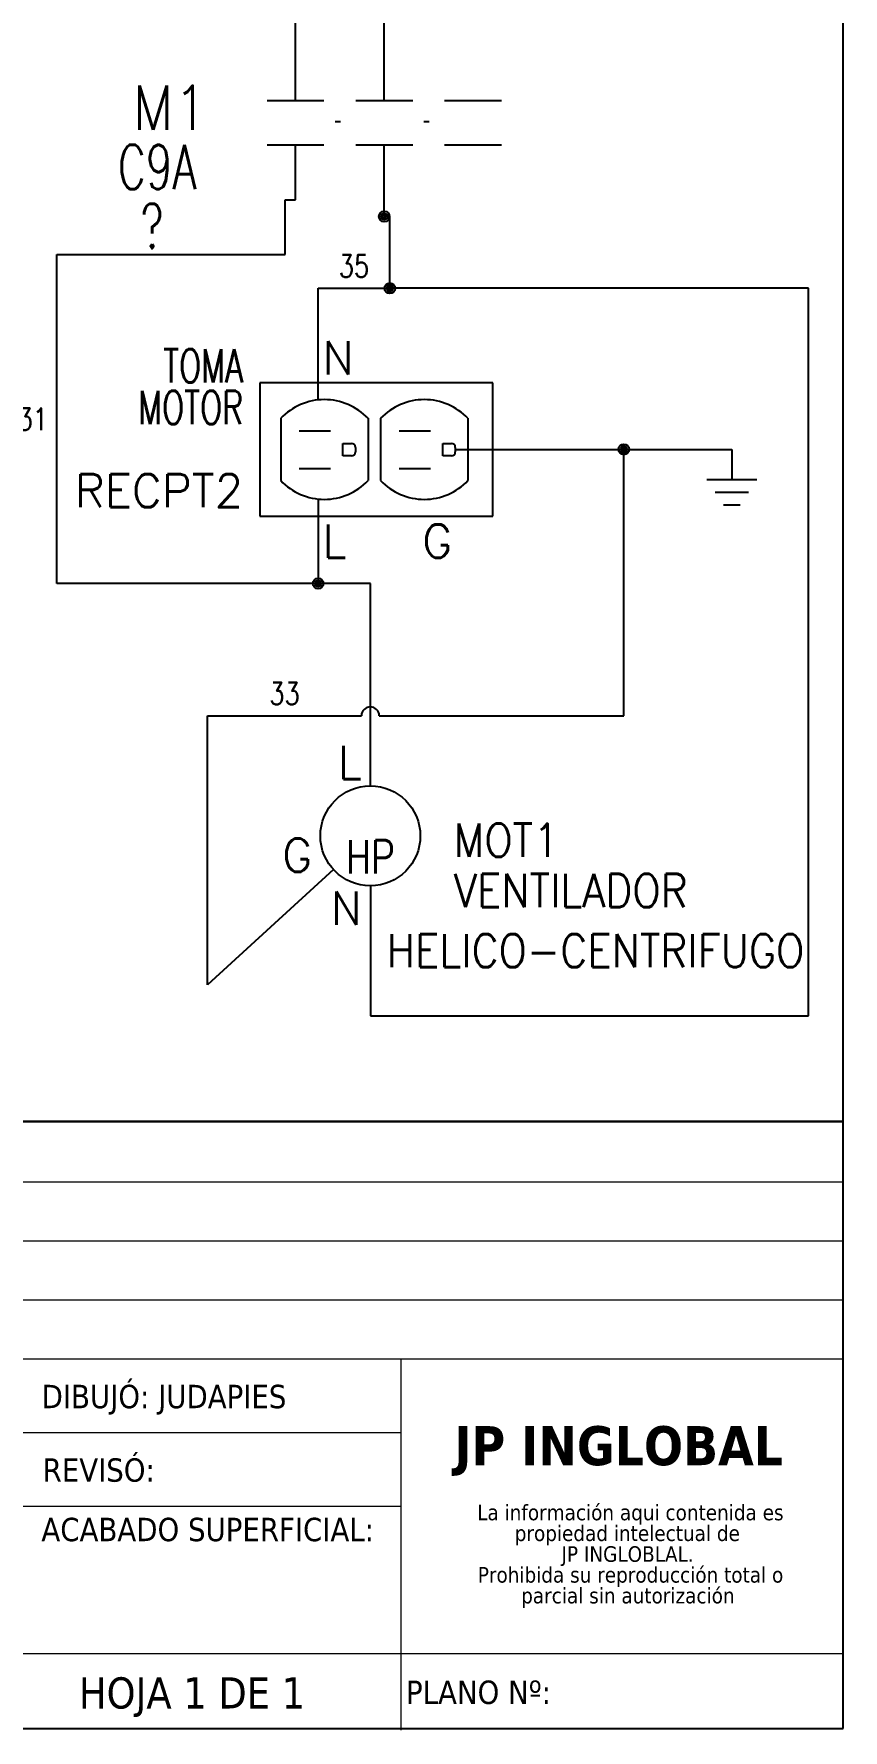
# Model space of a CAD drawing. Header units: inches. Extents: x 15 to 148, y 10 to 111.
# Drawn here: x 143.1 to 147.66, y 94.57 to 104.12 of the extents above; entities that cross this region are included whole.
import ezdxf
from ezdxf.enums import TextEntityAlignment as Align

# ---------------------------------------------------------------- set-up
doc = ezdxf.new("R2010")
doc.units = ezdxf.units.IN
doc.header["$MEASUREMENT"] = 0
doc.linetypes.add('CENTERX2', pattern=[20.32, 12.7, -2.54, 2.54, -2.54])
doc.linetypes.add('HIDDEN2', pattern=[0.1875, 0.125, -0.0625])
for name, color, linetype in [('BLK_12AWG', 7, 'Continuous'), ('CONTORNO', 179, 'Continuous'), ('DESC', 1, 'Continuous'), ('DESCCHILD', 20, 'Continuous'), ('LINK', 9, 'HIDDEN2'), ('MISC', 250, 'Continuous'), ('SYMS', 7, 'Continuous'), ('TAGS', 250, 'Continuous'), ('TERMS', 250, 'Continuous'), ('XREFCHILD', 134, 'Continuous')]:
    doc.layers.add(name, color=color, linetype=linetype)
doc.layers.add('WIRENO', color=5, linetype='Continuous', true_color=0x0000ff)
doc.styles.add('SLDTEXTSTYLE0', font='tahoma.ttf')
doc.styles.add('SLDTEXTSTYLE1', font='')
doc.styles.add('WD', font='romans.shx')
doc.styles.get('SLDTEXTSTYLE1').set_extended_font_data('Tahoma', bold=True)

# ---------------------------------------------------------------- blocks, each defined once
blk = doc.blocks.new('SW_NOTE_2')
at = {"layer": 'CONTORNO', "color": 0, "char_height": 1.0583, "attachment_point": 2, "style": 'SLDTEXTSTYLE0'}
for s, insert in [('La información aqui contenida es ', (10.29, 1.34)), ('propiedad intelectual de', (10.08, -0.07)), ('JP INGLOBLAL.', (10.1, -1.48)), ('Prohibida su reproducción total o ', (10.3, -2.89)), ('parcial sin autorización', (10.12, -4.3))]:
    blk.add_mtext(s, dxfattribs=dict(at, insert=insert))
blk = doc.blocks.new('VMS21')
at = {"linetype": 'Continuous'}
for p, q in [((-0.08, 0.0625), (0.08, 0.0625)), ((-0.08, -0.0625), (0.08, -0.0625))]:
    blk.add_line(p, q, dxfattribs=at)
at = {"style": 'WD'}
for tag, p, width in [('INST', (0.125, 0.2808), 0.7), ('LOC', (0.125, 0.1113), 0.7), ('TAG2', (0.1269, -0.045), 0.9), ('XREF', (0.1287, -0.1994), 0.7), ('DESC1', (0.1287, -0.3514), 0.7), ('DESC2', (0.1287, -0.5076), 0.7), ('DESC3', (0.1287, -0.6639), 0.7)]:
    blk.add_attdef(tag, p, '', height=0.125, dxfattribs=dict(at, width=width))
at = {"linetype": 'Continuous', "style": 'WD', "width": 0.9, "flags": 8}
blk.add_attdef('TERM01', text='', height=0.125, dxfattribs=at).set_placement((-0.0312, 0.125), align=Align.RIGHT)
at = {"color": 7, "style": 'WD', "flags": 1}
for tag, p in [('X2TERM01', (0, 0.0625)), ('X8TERM02', (0, -0.0625))]:
    blk.add_attdef(tag, p, '', height=0.0125, dxfattribs=at)
at = {"style": 'WD'}
for tag, p, flags in [('FAMILY', (-0.1808, 0.0031), 9), ('CONTACT', (-0.1808, -0.0135), 1)]:
    blk.add_attdef(tag, p, '', height=0.01, dxfattribs=dict(at, flags=flags))
at = {"color": 7, "style": 'WD'}
for tag, p in [('X4LINK', (-0.1406, 0)), ('X1LINK', (0.125, 0))]:
    blk.add_attdef(tag, p, '', height=0.01, dxfattribs=at)
at = {"linetype": 'Continuous', "style": 'WD', "width": 0.9, "flags": 8}
blk.add_attdef('TERM02', text='', height=0.125, dxfattribs=at).set_placement((-0.0312, -0.125), align=Align.TOP_RIGHT)
blk = doc.blocks.new('VCN1RDUP')
for p, q in [((-0.2188, 0.25), (-0.2188, -0.25)), ((0.6562, 0.25), (-0.2188, 0.25)), ((0.6562, -0.25), (0.6562, 0.25)), ((-0.1404, 0.117), (-0.1404, -0.117)), ((-0.071, 0.0695), (0.0461, 0.0695)), ((0.1872, 0.117), (0.1872, -0.117)), ((0.2346, 0.117), (0.2346, -0.117)), ((0.304, 0.0695), (0.4211, 0.0695)), ((0.5622, 0.117), (0.5622, -0.117)), ((0.093, -0.0242), (0.093, 0.0226)), ((0.093, 0.0226), (0.1249, 0.0226)), ((0.1399, 0.0076), (0.1399, -0.0092)), ((0.468, -0.0242), (0.468, 0.0226)), ((0.468, 0.0226), (0.4999, 0.0226)), ((0.5149, 0.0076), (0.5149, -0.0092)), ((0.1249, -0.0242), (0.093, -0.0242)), ((0.4999, -0.0242), (0.468, -0.0242)), ((-0.071, -0.0711), (0.0461, -0.0711)), ((0.304, -0.0711), (0.4211, -0.0711)), ((-0.2188, -0.25), (0.6562, -0.25))]:
    blk.add_line(p, q)
for centre, radius, start, end in [((0.0234, -0.039), 0.2262, 43.60282, 136.39718), ((0.3984, -0.039), 0.2262, 43.60282, 136.39718), ((0.1249, 0.0076), 0.015, 0, 90), ((0.4999, 0.0076), 0.015, 0, 90), ((0.1249, -0.0092), 0.015, 270, 0), ((0.4999, -0.0092), 0.015, 270, 0), ((0.0234, 0.039), 0.2262, 223.60282, 316.39718), ((0.3984, 0.039), 0.2262, 223.60282, 316.39718)]:
    blk.add_arc(centre, radius, start, end)
at = {"style": 'WD'}
for tag, width, p in [('INST', 0.7, (-0.2812, 0.5775)), ('LOC', 0.7, (-0.2812, 0.4079)), ('DESC1', 0.7, (-0.2812, 0.2516)), ('DESC2', 0.7, (-0.2812, 0.0954)), ('RATING1', 0.9, (-0.2812, -0.0609))]:
    blk.add_attdef(tag, text='', height=0.125, dxfattribs=dict(at, width=width)).set_placement(p, align=Align.RIGHT)
at = {"linetype": 'Continuous', "style": 'WD', "flags": 8}
for tag, p in [('TERM02', (0.0157, 0.2812)), ('TERM05', (0.3907, 0.2812)), ('TERM06', (0.5866, 0.0802))]:
    blk.add_attdef(tag, p, '', height=0.125, dxfattribs=at)
at = {"linetype": 'Continuous', "style": 'WD', "flags": 9}
for tag, p in [('ASSYCODE', (-0.0714, 0.23)), ('CAT', (-0.1082, 0.2297)), ('MFG', (-0.0887, 0.2278))]:
    blk.add_attdef(tag, text='', height=0.01, rotation=90, dxfattribs=at).set_placement(p, align=Align.CENTER)
at = {"style": 'WD', "flags": 9}
blk.add_attdef('FAMILY', (-0.1523, 0.2047), '', height=0.01, rotation=90, dxfattribs=at)
at = {"style": 'WD', "flags": 1}
for tag, p in [('X2TERM02', (0, 0.1875)), ('X2TERM05', (0.375, 0.1875)), ('X1TERM03', (0.1404, 0.0003)), ('X1TERM06', (0.5154, 0.0003)), ('X8TERM01', (0, -0.1875)), ('X8TERM04', (0.375, -0.1875))]:
    blk.add_attdef(tag, p, '', height=0.0125, dxfattribs=at)
at = {"style": 'WD'}
blk.add_attdef('TAG1', text='', height=0.125, dxfattribs=at).set_placement((-0.2812, -0.2171), align=Align.RIGHT)
at = {"linetype": 'Continuous', "style": 'WD', "flags": 8}
for tag, p in [('TERM01', (0.0157, -0.2812)), ('TERM04', (0.3907, -0.2812))]:
    blk.add_attdef(tag, text='', height=0.125, dxfattribs=at).set_placement(p, align=Align.TOP_LEFT)
blk = doc.blocks.new('WDDOT')
for radius in [0.03, 0.0187, 0.00929]:
    blk.add_circle((0, 0), radius)
blk = doc.blocks.new('VGND2')
for p, q in [((0.09375, 0), (-0.09375, 0)), ((-0.0625, -0.046875), (0.0625, -0.046875)), ((-0.03125, -0.09375), (0.03125, -0.09375))]:
    blk.add_line(p, q)
at = {"style": 'WD', "flags": 1}
blk.add_attdef('X2TERM01', (0, 0), '', height=0.01, dxfattribs=at)
blk = doc.blocks.new('VMO12')
blk.add_circle((0, 0), 0.1875)
at = {"style": 'WD'}
for tag, p, width in [('INST', (0.318, 0.2634), 0.7), ('LOC', (0.318, 0.0938), 0.7), ('TAG1', (0.3125, -0.0789), 0.9), ('DESC1', (0.3135, -0.268), 0.9), ('DESC2', (0.3135, -0.4243), 0.9), ('DESC3', (0.3135, -0.5805), 0.9), ('RATING3', (0.3135, -0.7368), 0.8), ('RATING4', (0.3135, -0.893), 0.8), ('WDTAGALT', (0.3125, -1.0625), 0.7)]:
    blk.add_attdef(tag, p, '', height=0.125, dxfattribs=dict(at, width=width))
at = {"linetype": 'Continuous', "style": 'WD', "flags": 8}
for tag, p in [('TERM01', (-0.0312, 0.2125)), ('TERM03', (-0.2188, -0.1351))]:
    blk.add_attdef(tag, text='', height=0.125, dxfattribs=at).set_placement(p, align=Align.RIGHT)
at = {"color": 7, "style": 'WD', "flags": 1}
for tag, p in [('X2TERM01', (0, 0.1875)), ('X8TERM02', (0, -0.1875))]:
    blk.add_attdef(tag, p, '', height=0.0125, dxfattribs=at)
at = {"linetype": 'Continuous', "style": 'WD', "flags": 9}
blk.add_attdef('ASSYCODE', text='', height=0.01, dxfattribs=at).set_placement((0, 0.125), align=Align.CENTER)
at = {"style": 'WD', "flags": 9}
blk.add_attdef('FAMILY', text='', height=0.01, dxfattribs=at).set_placement((-0.0053, 0.1698), align=Align.CENTER)
at = {"linetype": 'Continuous', "style": 'WD', "flags": 1}
for tag, p in [('MFG', (0, 0.1404)), ('CAT', (0, 0.1593))]:
    blk.add_attdef(tag, text='', height=0.01, dxfattribs=at).set_placement(p, align=Align.MIDDLE)
at = {"style": 'WD', "width": 0.8}
blk.add_attdef('RATING1', text='', height=0.125, dxfattribs=at).set_placement((0, 0), align=Align.CENTER)
blk.add_attdef('RATING2', text='', height=0.125, dxfattribs=at).set_placement((0, -0.0165), align=Align.TOP_CENTER)
at = {"style": 'WD', "flags": 1}
blk.add_attdef('X0TERM03', (-0.1384, -0.1265), '', height=0.0125, dxfattribs=at)
at = {"linetype": 'Continuous', "style": 'WD', "flags": 8}
blk.add_attdef('TERM02', text='', height=0.125, dxfattribs=at).set_placement((-0.0312, -0.2094), align=Align.TOP_RIGHT)
blk = doc.blocks.new('WD_WNV')
at = {"style": 'WD', "flags": 1}
for tag, p in [('W01USER', (-0.0625, 0.0938)), ('W02USER', (-0.0625, 0.0859)), ('W03USER', (-0.0625, 0.0781)), ('W04USER', (-0.0625, 0.0703)), ('W05USER', (-0.0625, 0.0625)), ('W06USER', (-0.0625, 0.0547)), ('W07USER', (-0.0625, 0.0469)), ('W08USER', (-0.0625, 0.0391)), ('W09USER', (-0.0625, 0.0312)), ('W10USER', (-0.0625, 0.0234))]:
    blk.add_attdef(tag, text='', height=0.005, dxfattribs=at).set_placement(p, align=Align.CENTER)
at = {"linetype": 'Continuous', "style": 'WD', "width": 0.8}
blk.add_attdef('WIRENO', text='', height=0.125, dxfattribs=at).set_placement((-0.05, 0), align=Align.MIDDLE_RIGHT)
blk = doc.blocks.new('WD_WNH')
at = {"linetype": 'Continuous', "style": 'WD', "width": 0.8}
blk.add_attdef('WIRENO', text='', height=0.125, dxfattribs=at).set_placement((0, 0.0625), align=Align.CENTER)
at = {"style": 'WD', "flags": 1}
for tag, p in [('W01USER', (0, 0.0781)), ('W02USER', (0, 0.0703)), ('W03USER', (0, 0.0625)), ('W04USER', (0, 0.0547)), ('W05USER', (0, 0.0469)), ('W06USER', (0, 0.0391)), ('W07USER', (0, 0.0312)), ('W08USER', (0, 0.0234)), ('W09USER', (0, 0.0156)), ('W10USER', (0, 0.0078))]:
    blk.add_attdef(tag, text='', height=0.005, dxfattribs=at).set_placement(p, align=Align.CENTER)

msp = doc.modelspace()

# ---------------------------------------------------------------- linework, layer by layer
at = {"color": 7, "linetype": 'Continuous'}
for p, q in [((147.6602, 94.5738), (147.6602, 110.7588)), ((126.9102, 94.5738), (147.6602, 94.5738))]:
    msp.add_line(p, q, dxfattribs=at)
at = {"color": 7, "linetype": 'Continuous', "lineweight": 30}
msp.add_line((147.6602, 97.9912), (136.8667, 97.9912), dxfattribs=at)
at = {"color": 7, "linetype": 'CENTERX2', "lineweight": 0}
for p in [(147.6602, 97.9912), (136.8667, 94.5738)]:
    msp.add_line(p, (147.6602, 94.5738), dxfattribs=at)
at = {"color": 7, "linetype": 'Continuous', "lineweight": 0}
for p, q in [((147.6602, 97.6506), (139.2772, 97.6506)), ((147.6602, 97.3186), (139.2772, 97.3186)), ((147.6602, 96.9866), (139.2772, 96.9866)), ((147.6602, 96.6546), (136.8702, 96.6546)), ((145.1702, 96.6546), (145.1702, 94.5653)), ((145.1702, 96.2396), (138.9452, 96.2396)), ((145.1702, 95.8246), (136.8698, 95.8246)), ((147.6602, 94.9946), (136.8698, 94.9946))]:
    msp.add_line(p, q, dxfattribs=at)
at = {"layer": 'BLK_12AWG'}
for p, q in [((144.577, 103.7419), (144.577, 105.2717)), ((145.077, 103.7419), (145.077, 104.8197)), ((144.577, 103.1825), (144.577, 103.4919)), ((145.077, 103.0878), (145.077, 103.4919)), ((144.5184, 102.873), (144.5184, 103.1825)), ((144.5184, 103.1825), (144.577, 103.1825)), ((145.1082, 103.0878), (145.077, 103.0878)), ((145.1082, 102.6836), (145.1082, 103.0878)), ((143.2334, 101.0211), (143.2334, 102.873)), ((143.2334, 102.873), (144.5184, 102.873)), ((144.7047, 102.0573), (144.7047, 102.6836)), ((144.7047, 102.6836), (145.1082, 102.6836)), ((147.4648, 102.6836), (145.1082, 102.6836)), ((147.4648, 98.587), (147.4648, 102.6836)), ((145.4778, 101.7765), (147.0343, 101.7765)), ((146.426, 100.2767), (146.426, 101.7765)), ((147.0343, 101.7765), (147.0343, 101.6053)), ((144.7047, 101.4948), (144.7047, 101.0211)), ((144.7047, 101.0211), (143.2334, 101.0211)), ((144.9986, 101.0211), (144.7047, 101.0211)), ((144.9986, 99.8817), (144.9986, 101.0211)), ((144.0822, 98.7624), (144.0822, 100.2767)), ((144.0822, 100.2767), (144.9486, 100.2767)), ((145.0486, 100.2767), (146.426, 100.2767)), ((144.791, 99.4106), (144.0822, 98.7624)), ((144.9986, 99.3192), (144.9986, 98.587)), ((144.9986, 98.587), (147.4648, 98.587))]:
    msp.add_line(p, q, dxfattribs=at)
msp.add_arc((144.9986, 100.2767), 0.05, 0, 180, dxfattribs=at)
at = {"layer": 'LINK'}
for points in [[(144.83, 103.62), (144.8, 103.62)], [(145.33, 103.62), (145.3, 103.62)]]:
    msp.add_lwpolyline(points, dxfattribs=at)

# ---------------------------------------------------------------- block references
at = {"layer": 'CONTORNO', "color": 7, "xscale": 0.083, "yscale": 0.083, "zscale": 0.083}
msp.add_blockref('SW_NOTE_2', (145.6087, 95.7233), dxfattribs=at)
at = {"layer": 'SYMS'}
ref = msp.add_blockref('VMS21', (144.577, 103.6169), dxfattribs=dict(at, xscale=2, yscale=2, zscale=2))
ref.add_attrib('XREF', '?', (143.7017, 102.909), dxfattribs={"layer": 'XREFCHILD', "height": 0.25, "style": 'WD', "width": 0.7})
ref.add_attrib('DESC1', 'C9A', (143.5766, 103.2421), dxfattribs={"layer": 'DESCCHILD', "height": 0.25, "style": 'WD', "width": 0.7})
ref.add_attrib('TAG2', 'M1', (143.66, 103.5753), dxfattribs={"layer": 'TAGS', "height": 0.25, "style": 'WD', "width": 0.9})
for name, p, xscale, yscale, zscale in [('VMS21', (145.077, 103.6169), 2, 2, 2), ('VMS21', (145.577, 103.6169), 2, 2, 2), ('VGND2', (147.0343, 101.6053), 1.5, 1.5, 1.5)]:
    msp.add_blockref(name, p, dxfattribs=dict(at, xscale=xscale, yscale=yscale, zscale=zscale))
for p in [(145.077, 103.0878), (145.1082, 102.6836), (146.426, 101.7765), (144.7047, 101.0211)]:
    msp.add_blockref('WDDOT', p, dxfattribs=at)
ref = msp.add_blockref('VCN1RDUP', (144.7047, 101.776), dxfattribs=dict(at, xscale=1.5, yscale=1.5, zscale=1.5))
ref.add_attrib('TERM04', 'G', dxfattribs={"layer": 'TERMS', "linetype": 'Continuous', "height": 0.1875, "style": 'WD', "flags": 8}).set_placement((145.2908, 101.3541), align=Align.TOP_LEFT)
ref.add_attrib('TERM01', 'L', dxfattribs={"layer": 'TERMS', "linetype": 'Continuous', "height": 0.1875, "style": 'WD', "flags": 8}).set_placement((144.7283, 101.3541), align=Align.TOP_LEFT)
ref.add_attrib('TERM02', 'N', (144.7283, 102.1979), dxfattribs={"layer": 'TERMS', "linetype": 'Continuous', "height": 0.1875, "style": 'WD', "flags": 8})
ref.add_attrib('DESC2', 'MOTOR', dxfattribs={"layer": 'DESC', "height": 0.1875, "style": 'WD', "width": 0.7}).set_placement((144.2828, 101.9191), align=Align.RIGHT)
ref.add_attrib('DESC1', 'TOMA', dxfattribs={"layer": 'DESC', "height": 0.1875, "style": 'WD', "width": 0.7}).set_placement((144.2828, 102.1534), align=Align.RIGHT)
ref.add_attrib('TAG1', 'RECPT2', dxfattribs={"layer": 'TAGS', "height": 0.1875, "style": 'WD'}).set_placement((144.2828, 101.4503), align=Align.RIGHT)
ref = msp.add_blockref('VMO12', (144.9986, 99.6004), dxfattribs=dict(at, xscale=1.5, yscale=1.5, zscale=1.5))
ref.add_attrib('RATING2', 'HP', dxfattribs={"layer": 'MISC', "height": 0.1875, "style": 'WD', "width": 0.8}).set_placement((144.9986, 99.5757), align=Align.TOP_CENTER)
ref.add_attrib('DESC1', 'VENTILADOR', (145.4689, 99.1983), dxfattribs={"layer": 'DESC', "height": 0.1875, "style": 'WD', "width": 0.9})
ref.add_attrib('DESC2', 'HELICO-CENTRIFUGO', (145.0913, 98.8601), dxfattribs={"layer": 'DESC', "height": 0.1875, "style": 'WD', "width": 0.9})
ref.add_attrib('TAG1', 'MOT1', (145.4673, 99.4821), dxfattribs={"layer": 'TAGS', "height": 0.1875, "style": 'WD', "width": 0.9})
ref.add_attrib('TERM03', 'G', dxfattribs={"layer": 'TERMS', "linetype": 'Continuous', "height": 0.1875, "style": 'WD', "flags": 8}).set_placement((144.6704, 99.3978), align=Align.RIGHT)
ref.add_attrib('TERM02', 'N', dxfattribs={"layer": 'TERMS', "linetype": 'Continuous', "height": 0.1875, "style": 'WD', "flags": 8}).set_placement((144.9517, 99.2863), align=Align.TOP_RIGHT)
ref.add_attrib('TERM01', 'L', dxfattribs={"layer": 'TERMS', "linetype": 'Continuous', "height": 0.1875, "style": 'WD', "flags": 8}).set_placement((144.9517, 99.9192), align=Align.RIGHT)
at = {"layer": 'WIRENO'}
ref = msp.add_blockref('WD_WNH', (144.9065, 102.6836), dxfattribs=at)
ref.add_attrib('WIRENO', '35', dxfattribs={"linetype": 'Continuous', "height": 0.125, "style": 'WD', "width": 0.8}).set_placement((144.9065, 102.7461), align=Align.CENTER)
ref = msp.add_blockref('WD_WNV', (143.2334, 101.947), dxfattribs=at)
ref.add_attrib('WIRENO', '31', dxfattribs={"linetype": 'Continuous', "height": 0.125, "style": 'WD', "width": 0.8}).set_placement((143.1834, 101.947), align=Align.MIDDLE_RIGHT)
ref = msp.add_blockref('WD_WNH', (144.5154, 100.2767), dxfattribs=at)
ref.add_attrib('WIRENO', '33', dxfattribs={"linetype": 'Continuous', "height": 0.125, "style": 'WD', "width": 0.8}).set_placement((144.5154, 100.3392), align=Align.CENTER)

# ---------------------------------------------------------------- texts
at = {"color": 7, "linetype": 'Continuous', "lineweight": 0, "attachment_point": 1, "style": 'SLDTEXTSTYLE0'}
for s, insert, char_height in [('REVISÓ:', (143.1533, 96.0954), 0.13176), ('HOJA 1 DE 1', (143.3577, 94.8624), 0.175683), ('PLANO Nº:', (145.1994, 94.844), 0.13176)]:
    msp.add_mtext(s, dxfattribs=dict(at, insert=insert, char_height=char_height))
at = {"layer": 'CONTORNO', "color": 7, "char_height": 0.131763, "attachment_point": 1, "style": 'SLDTEXTSTYLE0'}
for s, insert in [('DIBUJÓ: JUDAPIES', (143.1478, 96.5093)), ('ACABADO SUPERFICIAL:', (143.1464, 95.7606))]:
    msp.add_mtext(s, dxfattribs=dict(at, insert=insert))
at = {"layer": 'CONTORNO', "insert": (145.4717, 96.2765), "char_height": 0.219604, "attachment_point": 1, "style": 'SLDTEXTSTYLE1'}
msp.add_mtext('JP INGLOBAL', dxfattribs=at)

doc.saveas('drawing.dxf')
